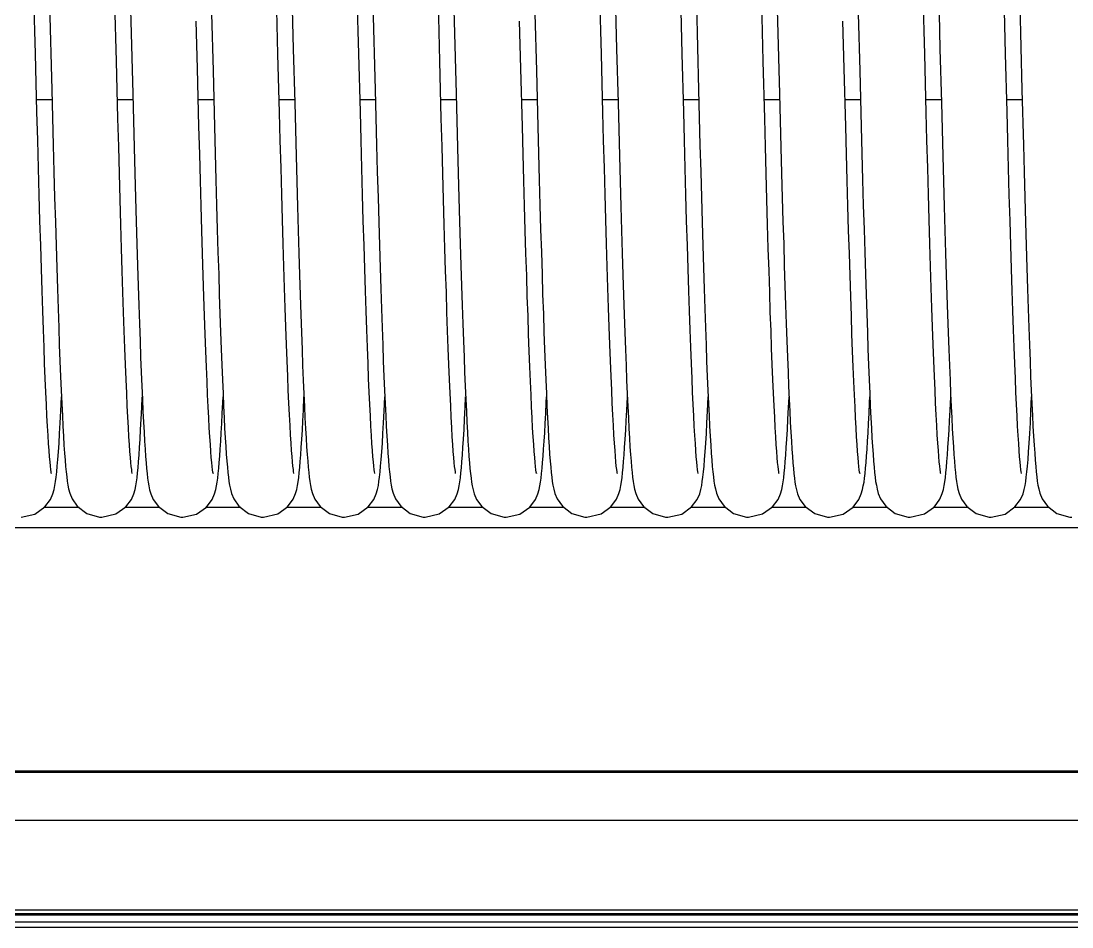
# Model space of a CAD drawing. Header units: millimetres. Extents: x 21899 to 38731, y -5425 to 3612.
# Drawn here: x 33722.3 to 33826.3, y -2806 to -2716.3 of the extents above; entities that cross this region are included whole.
import ezdxf

# ---------------------------------------------------------------- set-up
doc = ezdxf.new("R2010")
doc.units = ezdxf.units.MM

msp = doc.modelspace()

# ---------------------------------------------------------------- linework, layer by layer
at = {"color": 7, "linetype": 'Continuous'}
for p, q in [((33731.73, -2720.28), (33731.59, -2714.49)), ((33763.73, -2720.28), (33763.59, -2714.49)), ((33795.73, -2720.28), (33795.59, -2714.49)), ((33733.16, -2716.32), (33733.35, -2723.53)), ((33739.75, -2721.03), (33739.63, -2716.32)), ((33741.14, -2715.56), (33741.29, -2721.23)), ((33765.16, -2716.32), (33765.35, -2723.53)), ((33771.75, -2721.03), (33771.63, -2716.32)), ((33773.14, -2715.56), (33773.29, -2721.23)), ((33797.16, -2716.32), (33797.35, -2723.53)), ((33803.75, -2721.03), (33803.63, -2716.32)), ((33805.14, -2715.56), (33805.29, -2721.23)), ((33723.87, -2725.29), (33723.72, -2719.56)), ((33749.23, -2719.07), (33749.37, -2724.42)), ((33755.87, -2725.29), (33755.72, -2719.56)), ((33781.23, -2719.07), (33781.37, -2724.42)), ((33787.87, -2725.29), (33787.72, -2719.56)), ((33813.23, -2719.07), (33813.37, -2724.42)), ((33819.87, -2725.29), (33819.72, -2719.56)), ((33731.88, -2725.96), (33731.73, -2720.28)), ((33747.87, -2725.36), (33747.72, -2719.61)), ((33763.88, -2725.96), (33763.73, -2720.28)), ((33779.87, -2725.36), (33779.72, -2719.61)), ((33795.88, -2725.96), (33795.73, -2720.28)), ((33811.87, -2725.36), (33811.72, -2719.61)), ((33739.9, -2726.75), (33739.75, -2721.03)), ((33741.29, -2721.23), (33741.43, -2726.76)), ((33771.9, -2726.75), (33771.75, -2721.03)), ((33773.29, -2721.23), (33773.43, -2726.76)), ((33803.9, -2726.75), (33803.75, -2721.03)), ((33805.29, -2721.23), (33805.43, -2726.76)), ((33725.34, -2723.13), (33725.48, -2728.6)), ((33733.35, -2723.53), (33733.49, -2728.84)), ((33757.34, -2723.13), (33757.48, -2728.6)), ((33765.35, -2723.53), (33765.49, -2728.84)), ((33789.34, -2723.13), (33789.48, -2728.6)), ((33797.35, -2723.53), (33797.49, -2728.84)), ((33821.34, -2723.13), (33821.48, -2728.6)), ((33723.83, -2724.08), (33725.36, -2724.08)), ((33731.83, -2724.08), (33733.36, -2724.08)), ((33739.83, -2724.08), (33741.36, -2724.08)), ((33747.83, -2724.08), (33749.36, -2724.08)), ((33749.37, -2724.42), (33749.51, -2729.67)), ((33755.83, -2724.08), (33757.36, -2724.08)), ((33763.83, -2724.08), (33765.36, -2724.08)), ((33771.83, -2724.08), (33773.36, -2724.08)), ((33779.83, -2724.08), (33781.36, -2724.08)), ((33781.37, -2724.42), (33781.51, -2729.67)), ((33787.83, -2724.08), (33789.36, -2724.08)), ((33795.83, -2724.08), (33797.36, -2724.08)), ((33803.83, -2724.08), (33805.36, -2724.08)), ((33811.83, -2724.08), (33813.36, -2724.08)), ((33813.37, -2724.42), (33813.51, -2729.67)), ((33819.83, -2724.08), (33821.36, -2724.08)), ((33728.04, -2764.47), (33724.56, -2764.47)), ((33736.03, -2764.47), (33732.56, -2764.47)), ((33744.04, -2764.47), (33740.56, -2764.47)), ((33752.04, -2764.47), (33748.56, -2764.47)), ((33760.04, -2764.47), (33756.56, -2764.47)), ((33768.03, -2764.47), (33764.56, -2764.47)), ((33776.04, -2764.47), (33772.56, -2764.47)), ((33784.04, -2764.47), (33780.56, -2764.47)), ((33792.04, -2764.47), (33788.56, -2764.47)), ((33800.03, -2764.47), (33796.56, -2764.47)), ((33808.04, -2764.47), (33804.56, -2764.47)), ((33816.04, -2764.47), (33812.56, -2764.47)), ((33824.04, -2764.47), (33820.56, -2764.47)), ((34090.4, -2766.47), (32750.4, -2766.47)), ((34140.86, -2790.56), (31376.6, -2790.56)), ((34087.08, -2790.56), (31418.08, -2790.56)), ((34100.4, -2795.44), (31383.4, -2795.44)), ((31300.4, -2804.64), (34182.4, -2804.64)), ((31376.6, -2804.27), (34140.86, -2804.27)), ((31418.08, -2804.27), (34087.08, -2804.27)), ((31376.6, -2805.97), (34140.86, -2805.97)), ((31418.08, -2805.97), (34087.08, -2805.97))]:
    msp.add_line(p, q, dxfattribs=at)
at = {"color": 9, "linetype": 'Continuous'}
for p, q in [((34140.86, -2790.69), (31376.6, -2790.69)), ((34087.08, -2790.69), (31418.08, -2790.69)), ((31376.6, -2804.77), (34140.86, -2804.77)), ((31418.08, -2804.77), (34087.08, -2804.77)), ((31376.6, -2805.47), (34140.86, -2805.47)), ((31418.08, -2805.47), (34087.08, -2805.47))]:
    msp.add_line(p, q, dxfattribs=at)
at = {"color": 7, "linetype": 'Continuous'}
for points in [[(33723.72, -2719.56), (33723.57, -2713.84), (33723.5, -2711.04), (33723.43, -2708.29), (33723.29, -2702.96)], [(33732.82, -2703.1), (33733.01, -2710.3), (33733.07, -2712.76), (33733.13, -2715.24), (33733.16, -2716.32)], [(33748.84, -2703.77), (33748.96, -2708.68), (33749.03, -2711.21), (33749.1, -2713.79), (33749.23, -2719.07)], [(33755.72, -2719.56), (33755.57, -2713.84), (33755.5, -2711.04), (33755.43, -2708.29), (33755.29, -2702.96)], [(33764.82, -2703.1), (33765.01, -2710.3), (33765.07, -2712.76), (33765.13, -2715.24), (33765.16, -2716.32)], [(33780.84, -2703.77), (33780.96, -2708.68), (33781.03, -2711.21), (33781.1, -2713.79), (33781.23, -2719.07)], [(33787.72, -2719.56), (33787.57, -2713.84), (33787.5, -2711.04), (33787.43, -2708.29), (33787.29, -2702.96)], [(33796.82, -2703.1), (33797.01, -2710.3), (33797.07, -2712.76), (33797.13, -2715.24), (33797.16, -2716.32)], [(33812.84, -2703.77), (33812.96, -2708.68), (33813.03, -2711.21), (33813.1, -2713.79), (33813.23, -2719.07)], [(33819.72, -2719.56), (33819.57, -2713.84), (33819.5, -2711.04), (33819.43, -2708.29), (33819.29, -2702.96)], [(33747.72, -2719.61), (33747.57, -2713.76), (33747.49, -2710.84), (33747.35, -2705.09)], [(33779.72, -2719.61), (33779.57, -2713.76), (33779.49, -2710.84), (33779.35, -2705.09)], [(33811.72, -2719.61), (33811.57, -2713.76), (33811.49, -2710.84), (33811.35, -2705.09)], [(33724.98, -2709.08), (33725.12, -2714.68), (33725.34, -2723.13)], [(33756.98, -2709.08), (33757.12, -2714.68), (33757.34, -2723.13)], [(33788.98, -2709.08), (33789.12, -2714.68), (33789.34, -2723.13)], [(33820.98, -2709.08), (33821.12, -2714.68), (33821.34, -2723.13)], [(33725.3, -2761.08), (33725.29, -2761.07), (33725.27, -2760.93), (33725.24, -2760.69), (33725.2, -2760.36), (33725.16, -2759.94), (33725.11, -2759.43), (33725.07, -2758.83), (33725.02, -2758.13), (33724.97, -2757.32), (33724.91, -2756.42), (33724.86, -2755.4), (33724.8, -2754.27), (33724.75, -2753.03), (33724.69, -2751.68), (33724.63, -2750.2), (33724.57, -2748.6), (33724.51, -2746.87), (33724.44, -2745.01), (33724.37, -2743), (33724.31, -2740.84), (33724.24, -2738.54), (33724.16, -2736.1), (33724.09, -2733.53), (33724.02, -2730.87), (33723.94, -2728.11), (33723.87, -2725.29)], [(33749.3, -2761.08), (33749.29, -2761.07), (33749.27, -2760.93), (33749.24, -2760.69), (33749.2, -2760.35), (33749.16, -2759.93), (33749.11, -2759.42), (33749.07, -2758.81), (33749.02, -2758.1), (33748.96, -2757.28), (33748.91, -2756.34), (33748.86, -2755.29), (33748.8, -2754.13), (33748.74, -2752.85), (33748.68, -2751.46), (33748.62, -2749.95), (33748.56, -2748.33), (33748.5, -2746.58), (33748.43, -2744.71), (33748.37, -2742.72), (33748.3, -2740.6), (33748.23, -2738.35), (33748.16, -2735.97), (33748.09, -2733.47), (33748.02, -2730.86), (33747.94, -2728.15), (33747.87, -2725.36)], [(33757.3, -2761.08), (33757.29, -2761.07), (33757.27, -2760.93), (33757.24, -2760.69), (33757.2, -2760.36), (33757.16, -2759.94), (33757.11, -2759.43), (33757.07, -2758.83), (33757.02, -2758.13), (33756.97, -2757.32), (33756.91, -2756.42), (33756.86, -2755.4), (33756.8, -2754.27), (33756.75, -2753.03), (33756.69, -2751.68), (33756.63, -2750.2), (33756.57, -2748.6), (33756.51, -2746.87), (33756.44, -2745.01), (33756.37, -2743), (33756.31, -2740.84), (33756.24, -2738.54), (33756.16, -2736.1), (33756.09, -2733.53), (33756.02, -2730.87), (33755.94, -2728.11), (33755.87, -2725.29)], [(33781.3, -2761.08), (33781.29, -2761.07), (33781.27, -2760.93), (33781.24, -2760.69), (33781.2, -2760.35), (33781.16, -2759.93), (33781.11, -2759.42), (33781.07, -2758.81), (33781.02, -2758.1), (33780.96, -2757.28), (33780.91, -2756.34), (33780.86, -2755.29), (33780.8, -2754.13), (33780.74, -2752.85), (33780.68, -2751.46), (33780.62, -2749.95), (33780.56, -2748.33), (33780.5, -2746.58), (33780.43, -2744.71), (33780.37, -2742.72), (33780.3, -2740.6), (33780.23, -2738.35), (33780.16, -2735.97), (33780.09, -2733.47), (33780.02, -2730.86), (33779.94, -2728.15), (33779.87, -2725.36)], [(33789.3, -2761.08), (33789.29, -2761.07), (33789.27, -2760.93), (33789.24, -2760.69), (33789.2, -2760.36), (33789.16, -2759.94), (33789.11, -2759.43), (33789.07, -2758.83), (33789.02, -2758.13), (33788.97, -2757.32), (33788.91, -2756.42), (33788.86, -2755.4), (33788.8, -2754.27), (33788.75, -2753.03), (33788.69, -2751.68), (33788.63, -2750.2), (33788.57, -2748.6), (33788.51, -2746.87), (33788.44, -2745.01), (33788.37, -2743), (33788.31, -2740.84), (33788.24, -2738.54), (33788.16, -2736.1), (33788.09, -2733.53), (33788.02, -2730.87), (33787.94, -2728.11), (33787.87, -2725.29)], [(33813.3, -2761.08), (33813.29, -2761.07), (33813.27, -2760.93), (33813.24, -2760.69), (33813.2, -2760.35), (33813.16, -2759.93), (33813.11, -2759.42), (33813.07, -2758.81), (33813.02, -2758.1), (33812.96, -2757.28), (33812.91, -2756.34), (33812.86, -2755.29), (33812.8, -2754.13), (33812.74, -2752.85), (33812.68, -2751.46), (33812.62, -2749.95), (33812.56, -2748.33), (33812.5, -2746.58), (33812.43, -2744.71), (33812.37, -2742.72), (33812.3, -2740.6), (33812.23, -2738.35), (33812.16, -2735.97), (33812.09, -2733.47), (33812.02, -2730.86), (33811.94, -2728.15), (33811.87, -2725.36)], [(33821.3, -2761.08), (33821.29, -2761.07), (33821.27, -2760.93), (33821.24, -2760.69), (33821.2, -2760.36), (33821.16, -2759.94), (33821.11, -2759.43), (33821.07, -2758.83), (33821.02, -2758.13), (33820.97, -2757.32), (33820.91, -2756.42), (33820.86, -2755.4), (33820.8, -2754.27), (33820.75, -2753.03), (33820.69, -2751.68), (33820.63, -2750.2), (33820.57, -2748.6), (33820.51, -2746.87), (33820.44, -2745.01), (33820.37, -2743), (33820.31, -2740.84), (33820.24, -2738.54), (33820.16, -2736.1), (33820.09, -2733.53), (33820.02, -2730.87), (33819.94, -2728.11), (33819.87, -2725.29)], [(33733.3, -2761.08), (33733.29, -2761.07), (33733.27, -2760.94), (33733.24, -2760.71), (33733.2, -2760.39), (33733.16, -2759.99), (33733.12, -2759.5), (33733.07, -2758.92), (33733.03, -2758.23), (33732.97, -2757.45), (33732.92, -2756.54), (33732.87, -2755.53), (33732.81, -2754.39), (33732.75, -2753.14), (33732.69, -2751.78), (33732.63, -2750.3), (33732.57, -2748.7), (33732.51, -2746.98), (33732.44, -2745.13), (33732.38, -2743.15), (33732.31, -2741.05), (33732.24, -2738.82), (33732.17, -2736.46), (33732.1, -2733.99), (33732.03, -2731.4), (33731.96, -2728.72), (33731.88, -2725.96)], [(33741.29, -2761.07), (33741.3, -2761.08), (33741.3, -2761.07), (33741.27, -2760.95), (33741.24, -2760.72), (33741.21, -2760.4), (33741.16, -2759.99), (33741.12, -2759.5), (33741.07, -2758.91), (33741.03, -2758.23), (33740.98, -2757.45), (33740.92, -2756.57), (33740.87, -2755.59), (33740.82, -2754.5), (33740.76, -2753.3), (33740.7, -2751.98), (33740.64, -2750.54), (33740.58, -2748.98), (33740.52, -2747.29), (33740.46, -2745.49), (33740.39, -2743.56), (33740.33, -2741.5), (33740.26, -2739.33), (33740.19, -2737.03), (33740.12, -2734.62), (33740.05, -2732.1), (33739.98, -2729.48), (33739.9, -2726.75)], [(33741.43, -2726.76), (33741.5, -2729.44), (33741.57, -2732.04), (33741.64, -2734.54), (33741.71, -2736.93), (33741.78, -2739.2), (33741.85, -2741.35), (33741.91, -2743.38), (33741.98, -2745.3), (33742.04, -2747.1), (33742.1, -2748.78), (33742.16, -2750.35), (33742.22, -2751.81), (33742.28, -2753.17), (33742.33, -2754.42), (33742.39, -2755.57), (33742.44, -2756.62), (33742.5, -2757.57), (33742.55, -2758.43), (33742.6, -2759.19)], [(33765.3, -2761.08), (33765.29, -2761.07), (33765.27, -2760.94), (33765.24, -2760.71), (33765.2, -2760.39), (33765.16, -2759.99), (33765.12, -2759.5), (33765.07, -2758.92), (33765.03, -2758.23), (33764.97, -2757.45), (33764.92, -2756.54), (33764.87, -2755.53), (33764.81, -2754.39), (33764.75, -2753.14), (33764.69, -2751.78), (33764.63, -2750.3), (33764.57, -2748.7), (33764.51, -2746.98), (33764.44, -2745.13), (33764.38, -2743.15), (33764.31, -2741.05), (33764.24, -2738.82), (33764.17, -2736.46), (33764.1, -2733.99), (33764.03, -2731.4), (33763.96, -2728.72), (33763.88, -2725.96)], [(33773.29, -2761.07), (33773.3, -2761.08), (33773.3, -2761.07), (33773.27, -2760.95), (33773.24, -2760.72), (33773.21, -2760.4), (33773.16, -2759.99), (33773.12, -2759.5), (33773.07, -2758.91), (33773.03, -2758.23), (33772.98, -2757.45), (33772.92, -2756.57), (33772.87, -2755.59), (33772.82, -2754.5), (33772.76, -2753.3), (33772.7, -2751.98), (33772.64, -2750.54), (33772.58, -2748.98), (33772.52, -2747.29), (33772.46, -2745.49), (33772.39, -2743.56), (33772.33, -2741.5), (33772.26, -2739.33), (33772.19, -2737.03), (33772.12, -2734.62), (33772.05, -2732.1), (33771.98, -2729.48), (33771.9, -2726.75)], [(33773.43, -2726.76), (33773.5, -2729.44), (33773.57, -2732.04), (33773.64, -2734.54), (33773.71, -2736.93), (33773.78, -2739.2), (33773.85, -2741.35), (33773.91, -2743.38), (33773.98, -2745.3), (33774.04, -2747.1), (33774.1, -2748.78), (33774.16, -2750.35), (33774.22, -2751.81), (33774.28, -2753.17), (33774.33, -2754.42), (33774.39, -2755.57), (33774.44, -2756.62), (33774.5, -2757.57), (33774.55, -2758.43), (33774.6, -2759.19)], [(33797.3, -2761.08), (33797.29, -2761.07), (33797.27, -2760.94), (33797.24, -2760.71), (33797.2, -2760.39), (33797.16, -2759.99), (33797.12, -2759.5), (33797.07, -2758.92), (33797.03, -2758.23), (33796.97, -2757.45), (33796.92, -2756.54), (33796.87, -2755.53), (33796.81, -2754.39), (33796.75, -2753.14), (33796.69, -2751.78), (33796.63, -2750.3), (33796.57, -2748.7), (33796.51, -2746.98), (33796.44, -2745.13), (33796.38, -2743.15), (33796.31, -2741.05), (33796.24, -2738.82), (33796.17, -2736.46), (33796.1, -2733.99), (33796.03, -2731.4), (33795.96, -2728.72), (33795.88, -2725.96)], [(33805.29, -2761.07), (33805.3, -2761.08), (33805.3, -2761.07), (33805.27, -2760.95), (33805.24, -2760.72), (33805.21, -2760.4), (33805.16, -2759.99), (33805.12, -2759.5), (33805.07, -2758.91), (33805.03, -2758.23), (33804.98, -2757.45), (33804.92, -2756.57), (33804.87, -2755.59), (33804.82, -2754.5), (33804.76, -2753.3), (33804.7, -2751.98), (33804.64, -2750.54), (33804.58, -2748.98), (33804.52, -2747.29), (33804.46, -2745.49), (33804.39, -2743.56), (33804.33, -2741.5), (33804.26, -2739.33), (33804.19, -2737.03), (33804.12, -2734.62), (33804.05, -2732.1), (33803.98, -2729.48), (33803.9, -2726.75)], [(33805.43, -2726.76), (33805.5, -2729.44), (33805.57, -2732.04), (33805.64, -2734.54), (33805.71, -2736.93), (33805.78, -2739.2), (33805.85, -2741.35), (33805.91, -2743.38), (33805.98, -2745.3), (33806.04, -2747.1), (33806.1, -2748.78), (33806.16, -2750.35), (33806.22, -2751.81), (33806.28, -2753.17), (33806.33, -2754.42), (33806.39, -2755.57), (33806.44, -2756.62), (33806.5, -2757.57), (33806.55, -2758.43), (33806.6, -2759.19)], [(33725.48, -2728.6), (33725.55, -2731.23), (33725.62, -2733.77), (33725.69, -2736.21), (33725.76, -2738.54), (33725.83, -2740.75), (33725.89, -2742.83), (33725.96, -2744.8), (33726.02, -2746.64), (33726.08, -2748.37), (33726.14, -2749.98), (33726.2, -2751.48), (33726.26, -2752.87), (33726.32, -2754.16), (33726.38, -2755.34), (33726.43, -2756.42), (33726.49, -2757.4), (33726.54, -2758.29), (33726.6, -2759.08), (33726.65, -2759.78)], [(33733.49, -2728.84), (33733.56, -2731.37), (33733.62, -2733.8), (33733.69, -2736.14), (33733.76, -2738.37), (33733.82, -2740.5), (33733.88, -2742.53), (33733.95, -2744.45), (33734.01, -2746.27), (33734.07, -2747.97), (33734.13, -2749.57), (33734.19, -2751.06), (33734.24, -2752.45), (33734.3, -2753.74), (33734.36, -2754.92), (33734.41, -2756.01), (33734.47, -2756.99), (33734.52, -2757.88), (33734.57, -2758.69), (33734.62, -2759.4)], [(33757.48, -2728.6), (33757.55, -2731.23), (33757.62, -2733.77), (33757.69, -2736.21), (33757.76, -2738.54), (33757.83, -2740.75), (33757.89, -2742.83), (33757.96, -2744.8), (33758.02, -2746.64), (33758.08, -2748.37), (33758.14, -2749.98), (33758.2, -2751.48), (33758.26, -2752.87), (33758.32, -2754.16), (33758.38, -2755.34), (33758.43, -2756.42), (33758.49, -2757.4), (33758.54, -2758.29), (33758.6, -2759.08), (33758.65, -2759.78)], [(33765.49, -2728.84), (33765.56, -2731.37), (33765.62, -2733.8), (33765.69, -2736.14), (33765.76, -2738.37), (33765.82, -2740.5), (33765.88, -2742.53), (33765.95, -2744.45), (33766.01, -2746.27), (33766.07, -2747.97), (33766.13, -2749.57), (33766.19, -2751.06), (33766.24, -2752.45), (33766.3, -2753.74), (33766.36, -2754.92), (33766.41, -2756.01), (33766.47, -2756.99), (33766.52, -2757.88), (33766.57, -2758.69), (33766.62, -2759.4)], [(33789.48, -2728.6), (33789.55, -2731.23), (33789.62, -2733.77), (33789.69, -2736.21), (33789.76, -2738.54), (33789.83, -2740.75), (33789.89, -2742.83), (33789.96, -2744.8), (33790.02, -2746.64), (33790.08, -2748.37), (33790.14, -2749.98), (33790.2, -2751.48), (33790.26, -2752.87), (33790.32, -2754.16), (33790.38, -2755.34), (33790.43, -2756.42), (33790.49, -2757.4), (33790.54, -2758.29), (33790.6, -2759.08), (33790.65, -2759.78)], [(33797.49, -2728.84), (33797.56, -2731.37), (33797.62, -2733.8), (33797.69, -2736.14), (33797.76, -2738.37), (33797.82, -2740.5), (33797.88, -2742.53), (33797.95, -2744.45), (33798.01, -2746.27), (33798.07, -2747.97), (33798.13, -2749.57), (33798.19, -2751.06), (33798.24, -2752.45), (33798.3, -2753.74), (33798.36, -2754.92), (33798.41, -2756.01), (33798.47, -2756.99), (33798.52, -2757.88), (33798.57, -2758.69), (33798.62, -2759.4)], [(33821.48, -2728.6), (33821.55, -2731.23), (33821.62, -2733.77), (33821.69, -2736.21), (33821.76, -2738.54), (33821.83, -2740.75), (33821.89, -2742.83), (33821.96, -2744.8), (33822.02, -2746.64), (33822.08, -2748.37), (33822.14, -2749.98), (33822.2, -2751.48), (33822.26, -2752.87), (33822.32, -2754.16), (33822.38, -2755.34), (33822.43, -2756.42), (33822.49, -2757.4), (33822.54, -2758.29), (33822.6, -2759.08), (33822.65, -2759.78)], [(33749.51, -2729.67), (33749.58, -2732.21), (33749.65, -2734.67), (33749.72, -2737.04), (33749.78, -2739.29), (33749.85, -2741.42), (33749.91, -2743.44), (33749.98, -2745.35), (33750.04, -2747.14), (33750.1, -2748.82), (33750.16, -2750.39), (33750.22, -2751.84), (33750.28, -2753.2), (33750.33, -2754.45), (33750.39, -2755.59), (33750.45, -2756.64), (33750.5, -2757.59), (33750.55, -2758.44), (33750.61, -2759.2)], [(33781.51, -2729.67), (33781.58, -2732.21), (33781.65, -2734.67), (33781.72, -2737.04), (33781.78, -2739.29), (33781.85, -2741.42), (33781.91, -2743.44), (33781.98, -2745.35), (33782.04, -2747.14), (33782.1, -2748.82), (33782.16, -2750.39), (33782.22, -2751.84), (33782.28, -2753.2), (33782.33, -2754.45), (33782.39, -2755.59), (33782.45, -2756.64), (33782.5, -2757.59), (33782.55, -2758.44), (33782.61, -2759.2)], [(33813.51, -2729.67), (33813.58, -2732.21), (33813.65, -2734.67), (33813.72, -2737.04), (33813.78, -2739.29), (33813.85, -2741.42), (33813.91, -2743.44), (33813.98, -2745.35), (33814.04, -2747.14), (33814.1, -2748.82), (33814.16, -2750.39), (33814.22, -2751.84), (33814.28, -2753.2), (33814.33, -2754.45), (33814.39, -2755.59), (33814.45, -2756.64), (33814.5, -2757.59), (33814.55, -2758.44), (33814.61, -2759.2)], [(33725.94, -2759.7), (33725.99, -2758.94), (33726.05, -2758.08), (33726.11, -2757.13), (33726.17, -2756.07), (33726.22, -2754.91), (33726.29, -2753.49)], [(33733.97, -2759.26), (33734.02, -2758.51), (33734.08, -2757.68), (33734.13, -2756.75), (33734.18, -2755.71), (33734.24, -2754.57), (33734.29, -2753.49)], [(33741.96, -2759.38), (33742.01, -2758.68), (33742.06, -2757.9), (33742.11, -2757.06), (33742.16, -2756.14), (33742.21, -2755.14), (33742.27, -2754.06), (33742.29, -2753.49)], [(33749.97, -2759.24), (33750.02, -2758.51), (33750.07, -2757.71), (33750.13, -2756.82), (33750.18, -2755.87), (33750.23, -2754.83), (33750.29, -2753.49)], [(33757.94, -2759.7), (33757.99, -2758.94), (33758.05, -2758.08), (33758.11, -2757.13), (33758.17, -2756.07), (33758.22, -2754.91), (33758.29, -2753.49)], [(33765.97, -2759.26), (33766.02, -2758.51), (33766.08, -2757.68), (33766.13, -2756.75), (33766.18, -2755.71), (33766.24, -2754.57), (33766.29, -2753.49)], [(33773.96, -2759.38), (33774.01, -2758.68), (33774.06, -2757.9), (33774.11, -2757.06), (33774.16, -2756.14), (33774.21, -2755.14), (33774.27, -2754.06), (33774.29, -2753.49)], [(33781.97, -2759.24), (33782.02, -2758.51), (33782.07, -2757.71), (33782.13, -2756.82), (33782.18, -2755.87), (33782.23, -2754.83), (33782.29, -2753.49)], [(33789.94, -2759.7), (33789.99, -2758.94), (33790.05, -2758.08), (33790.11, -2757.13), (33790.17, -2756.07), (33790.22, -2754.91), (33790.29, -2753.49)], [(33797.97, -2759.26), (33798.02, -2758.51), (33798.08, -2757.68), (33798.13, -2756.75), (33798.18, -2755.71), (33798.24, -2754.57), (33798.29, -2753.49)], [(33805.96, -2759.38), (33806.01, -2758.68), (33806.06, -2757.9), (33806.11, -2757.06), (33806.16, -2756.14), (33806.21, -2755.14), (33806.27, -2754.06), (33806.29, -2753.49)], [(33813.97, -2759.24), (33814.02, -2758.51), (33814.07, -2757.71), (33814.13, -2756.82), (33814.18, -2755.87), (33814.23, -2754.83), (33814.29, -2753.49)], [(33821.94, -2759.7), (33821.99, -2758.94), (33822.05, -2758.08), (33822.11, -2757.13), (33822.17, -2756.07), (33822.22, -2754.91), (33822.29, -2753.49)], [(33722.29, -2765.41), (33723.67, -2765.1), (33724.65, -2764.4), (33725.21, -2763.66), (33725.45, -2763.1), (33725.57, -2762.67), (33725.65, -2762.29), (33725.71, -2761.89), (33725.77, -2761.45), (33725.83, -2760.94), (33725.88, -2760.36), (33725.94, -2759.7)], [(33726.65, -2759.78), (33726.7, -2760.4), (33726.75, -2760.94), (33726.81, -2761.42), (33726.86, -2761.85), (33726.92, -2762.24), (33727, -2762.62), (33727.12, -2763.05), (33727.35, -2763.6), (33727.86, -2764.34), (33728.8, -2765.04), (33730.07, -2765.41), (33730.29, -2765.41)], [(33730.29, -2765.41), (33731.67, -2765.09), (33732.65, -2764.4), (33733.21, -2763.65), (33733.45, -2763.09), (33733.57, -2762.67), (33733.65, -2762.3), (33733.71, -2761.92), (33733.77, -2761.51), (33733.82, -2761.04), (33733.87, -2760.52), (33733.92, -2759.93), (33733.97, -2759.26)], [(33734.62, -2759.4), (33734.67, -2760.04), (33734.72, -2760.6), (33734.77, -2761.1), (33734.82, -2761.54), (33734.87, -2761.94), (33734.94, -2762.32), (33735.02, -2762.7), (33735.14, -2763.12), (33735.37, -2763.65), (33735.89, -2764.37), (33736.83, -2765.06), (33738.1, -2765.41), (33738.29, -2765.41)], [(33738.29, -2765.41), (33739.66, -2765.1), (33740.64, -2764.41), (33741.2, -2763.67), (33741.44, -2763.11), (33741.57, -2762.69), (33741.64, -2762.32), (33741.71, -2761.94), (33741.76, -2761.54), (33741.81, -2761.09), (33741.86, -2760.58), (33741.91, -2760.01), (33741.96, -2759.38)], [(33742.6, -2759.19), (33742.66, -2759.87), (33742.71, -2760.47), (33742.76, -2760.99), (33742.81, -2761.46), (33742.86, -2761.87), (33742.93, -2762.26), (33743.01, -2762.65), (33743.12, -2763.07), (33743.35, -2763.61), (33743.86, -2764.33), (33744.8, -2765.04), (33746.07, -2765.41), (33746.29, -2765.41)], [(33746.29, -2765.41), (33747.69, -2765.09), (33748.67, -2764.39), (33749.22, -2763.64), (33749.45, -2763.08), (33749.57, -2762.66), (33749.65, -2762.28), (33749.71, -2761.9), (33749.77, -2761.48), (33749.82, -2761.01), (33749.87, -2760.48), (33749.92, -2759.89), (33749.97, -2759.24)], [(33750.61, -2759.2), (33750.66, -2759.88), (33750.71, -2760.48), (33750.76, -2761), (33750.81, -2761.47), (33750.87, -2761.88), (33750.93, -2762.27), (33751.01, -2762.65), (33751.13, -2763.08), (33751.36, -2763.62), (33751.88, -2764.35), (33752.81, -2765.05), (33754.08, -2765.41), (33754.29, -2765.41)], [(33754.29, -2765.41), (33755.67, -2765.1), (33756.65, -2764.4), (33757.21, -2763.66), (33757.45, -2763.1), (33757.57, -2762.67), (33757.65, -2762.29), (33757.71, -2761.89), (33757.77, -2761.45), (33757.83, -2760.94), (33757.88, -2760.36), (33757.94, -2759.7)], [(33758.65, -2759.78), (33758.7, -2760.4), (33758.75, -2760.94), (33758.81, -2761.42), (33758.86, -2761.85), (33758.92, -2762.24), (33759, -2762.62), (33759.12, -2763.05), (33759.35, -2763.6), (33759.86, -2764.34), (33760.8, -2765.04), (33762.07, -2765.41), (33762.29, -2765.41)], [(33762.29, -2765.41), (33763.67, -2765.09), (33764.65, -2764.4), (33765.21, -2763.65), (33765.45, -2763.09), (33765.57, -2762.67), (33765.65, -2762.3), (33765.71, -2761.92), (33765.77, -2761.51), (33765.82, -2761.04), (33765.87, -2760.52), (33765.92, -2759.93), (33765.97, -2759.26)], [(33766.62, -2759.4), (33766.67, -2760.04), (33766.72, -2760.6), (33766.77, -2761.1), (33766.82, -2761.54), (33766.87, -2761.94), (33766.94, -2762.32), (33767.02, -2762.7), (33767.14, -2763.12), (33767.37, -2763.65), (33767.89, -2764.37), (33768.83, -2765.06), (33770.1, -2765.41), (33770.29, -2765.41)], [(33770.29, -2765.41), (33771.66, -2765.1), (33772.64, -2764.41), (33773.2, -2763.67), (33773.44, -2763.11), (33773.57, -2762.69), (33773.64, -2762.32), (33773.71, -2761.94), (33773.76, -2761.54), (33773.81, -2761.09), (33773.86, -2760.58), (33773.91, -2760.01), (33773.96, -2759.38)], [(33774.6, -2759.19), (33774.66, -2759.87), (33774.71, -2760.47), (33774.76, -2760.99), (33774.81, -2761.46), (33774.86, -2761.87), (33774.93, -2762.26), (33775.01, -2762.65), (33775.12, -2763.07), (33775.35, -2763.61), (33775.86, -2764.33), (33776.8, -2765.04), (33778.07, -2765.41), (33778.29, -2765.41)], [(33778.29, -2765.41), (33779.69, -2765.09), (33780.67, -2764.39), (33781.22, -2763.64), (33781.45, -2763.08), (33781.57, -2762.66), (33781.65, -2762.28), (33781.71, -2761.9), (33781.77, -2761.48), (33781.82, -2761.01), (33781.87, -2760.48), (33781.92, -2759.89), (33781.97, -2759.24)], [(33782.61, -2759.2), (33782.66, -2759.88), (33782.71, -2760.48), (33782.76, -2761), (33782.81, -2761.47), (33782.87, -2761.88), (33782.93, -2762.27), (33783.01, -2762.65), (33783.13, -2763.08), (33783.36, -2763.62), (33783.88, -2764.35), (33784.81, -2765.05), (33786.08, -2765.41), (33786.29, -2765.41)], [(33786.29, -2765.41), (33787.67, -2765.1), (33788.65, -2764.4), (33789.21, -2763.66), (33789.45, -2763.1), (33789.57, -2762.67), (33789.65, -2762.29), (33789.71, -2761.89), (33789.77, -2761.45), (33789.83, -2760.94), (33789.88, -2760.36), (33789.94, -2759.7)], [(33790.65, -2759.78), (33790.7, -2760.4), (33790.75, -2760.94), (33790.81, -2761.42), (33790.86, -2761.85), (33790.92, -2762.24), (33791, -2762.62), (33791.12, -2763.05), (33791.35, -2763.6), (33791.86, -2764.34), (33792.8, -2765.04), (33794.07, -2765.41), (33794.29, -2765.41)], [(33794.29, -2765.41), (33795.67, -2765.09), (33796.65, -2764.4), (33797.21, -2763.65), (33797.45, -2763.09), (33797.57, -2762.67), (33797.65, -2762.3), (33797.71, -2761.92), (33797.77, -2761.51), (33797.82, -2761.04), (33797.87, -2760.52), (33797.92, -2759.93), (33797.97, -2759.26)], [(33798.62, -2759.4), (33798.67, -2760.04), (33798.72, -2760.6), (33798.77, -2761.1), (33798.82, -2761.54), (33798.87, -2761.94), (33798.94, -2762.32), (33799.02, -2762.7), (33799.14, -2763.12), (33799.37, -2763.65), (33799.89, -2764.37), (33800.83, -2765.06), (33802.1, -2765.41), (33802.29, -2765.41)], [(33802.29, -2765.41), (33803.66, -2765.1), (33804.64, -2764.41), (33805.2, -2763.67), (33805.44, -2763.11), (33805.57, -2762.69), (33805.64, -2762.32), (33805.71, -2761.94), (33805.76, -2761.54), (33805.81, -2761.09), (33805.86, -2760.58), (33805.91, -2760.01), (33805.96, -2759.38)], [(33806.6, -2759.19), (33806.66, -2759.87), (33806.71, -2760.47), (33806.76, -2760.99), (33806.81, -2761.46), (33806.86, -2761.87), (33806.93, -2762.26), (33807.01, -2762.65), (33807.12, -2763.07), (33807.35, -2763.61), (33807.86, -2764.33), (33808.8, -2765.04), (33810.07, -2765.41), (33810.29, -2765.41)], [(33810.29, -2765.41), (33811.69, -2765.09), (33812.67, -2764.39), (33813.22, -2763.64), (33813.45, -2763.08), (33813.57, -2762.66), (33813.65, -2762.28), (33813.71, -2761.9), (33813.77, -2761.48), (33813.82, -2761.01), (33813.87, -2760.48), (33813.92, -2759.89), (33813.97, -2759.24)], [(33814.61, -2759.2), (33814.66, -2759.88), (33814.71, -2760.48), (33814.76, -2761), (33814.81, -2761.47), (33814.87, -2761.88), (33814.93, -2762.27), (33815.01, -2762.65), (33815.13, -2763.08), (33815.36, -2763.62), (33815.88, -2764.35), (33816.81, -2765.05), (33818.08, -2765.41), (33818.29, -2765.41)], [(33818.29, -2765.41), (33819.67, -2765.1), (33820.65, -2764.4), (33821.21, -2763.66), (33821.45, -2763.1), (33821.57, -2762.67), (33821.65, -2762.29), (33821.71, -2761.89), (33821.77, -2761.45), (33821.83, -2760.94), (33821.88, -2760.36), (33821.94, -2759.7)], [(33822.65, -2759.78), (33822.7, -2760.4), (33822.75, -2760.94), (33822.81, -2761.42), (33822.86, -2761.85), (33822.92, -2762.24), (33823, -2762.62), (33823.12, -2763.05), (33823.35, -2763.6), (33823.86, -2764.34), (33824.8, -2765.04), (33826.07, -2765.41), (33826.29, -2765.41)]]:
    msp.add_lwpolyline(points, dxfattribs=at)

doc.saveas('drawing.dxf')
